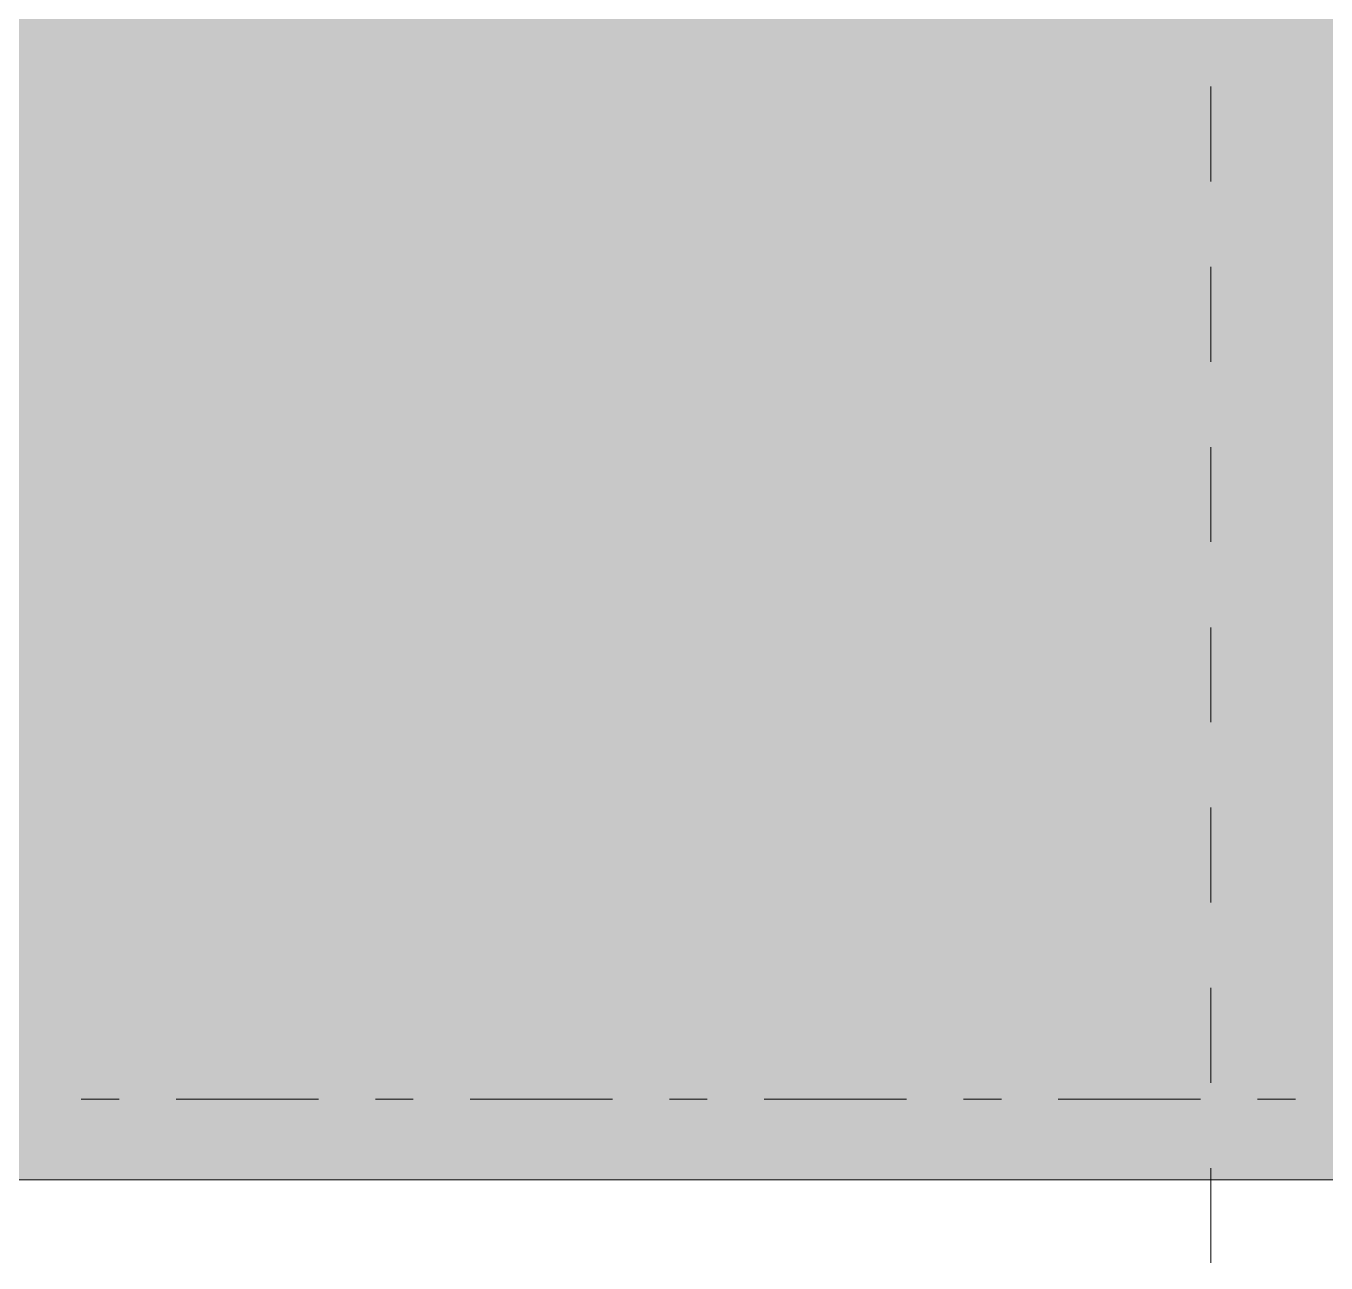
# Model space of a CAD drawing. Header units: millimetres. Extents: x 1499747 to 4230374, y -28481 to 441852.
# Drawn here: x 4146857 to 4151691, y 359120 to 363719 of the extents above; entities that cross this region are included whole.
import ezdxf

# ---------------------------------------------------------------- set-up
doc = ezdxf.new("R2010")
doc.units = ezdxf.units.MM
doc.header["$MEASUREMENT"] = 0
doc.layers.add('Чертеж и Рисунок', color=7, linetype='Continuous')

msp = doc.modelspace()

# ---------------------------------------------------------------- hatches: boundary and pattern name
at = {"layer": 'Чертеж и Рисунок', "linetype": 'Continuous', "lineweight": 0, "true_color": 0x7f7f7f}
for points in [[(4146237.76272, 363828.35626), (4146237.76272, 359728.35), (4146887.76371, 359728.35), (4146887.76371, 363828.35626)], [(4146887.76371, 363828.35626), (4146887.76371, 363628.35595), (4150937.7699, 363628.35595), (4150937.7699, 363828.35626)], [(4150937.7699, 363828.35626), (4150937.7699, 359728.35), (4151587.77089, 359728.35), (4151587.77089, 363828.35626)], [(4151587.77089, 363628.35595), (4155712.7772, 363628.35595), (4155712.7772, 363828.35626), (4151587.77089, 363828.35626)], [(4146887.76371, 363628.35595), (4146887.76371, 363428.35565), (4150937.7699, 363428.35565), (4150937.7699, 363628.35595)], [(4151587.77089, 363428.35565), (4155712.7772, 363428.35565), (4155712.7772, 363628.35595), (4151587.77089, 363628.35595)], [(4150937.7699, 363428.35565), (4146887.76371, 363428.35565), (4146887.76371, 359728.35), (4150937.7699, 359728.35)], [(4151587.77089, 363428.35565), (4151587.77089, 359728.35), (4155712.7772, 359728.35), (4155712.7772, 363428.35565)], [(4122812.72693, 359428.34954), (4157512.67995, 359428.34954), (4157512.67995, 359728.35), (4122812.72693, 359728.35)]]:
    msp.add_hatch(color=8, dxfattribs=at).paths.add_polyline_path(points)

# ---------------------------------------------------------------- linework, layer by layer
at = {"layer": 'Чертеж и Рисунок', "color": 8, "linetype": 'Continuous', "lineweight": 15}
for points in [[(4151262.7704, 363493.95575), (4151262.7704, 363141.15521)], [(4151262.7704, 362823.65472), (4151262.7704, 362470.85419)], [(4151262.7704, 362153.3537), (4151262.7704, 361800.65316)], [(4151262.7704, 361483.15268), (4151262.7704, 361130.35214)], [(4151262.7704, 360812.85165), (4151262.7704, 360460.05111)], [(4151262.7704, 360142.55063), (4151262.7704, 359789.75009)], [(4151262.7704, 359472.2496), (4151262.7704, 359119.54907)]]:
    msp.add_lwpolyline(points, dxfattribs=at)
at = {"layer": 'Чертеж и Рисунок', "color": 1, "linetype": 'Continuous', "lineweight": 0}
for points in [[(4147062.16398, 359728.35), (4147203.26419, 359728.35)], [(4147414.96452, 359728.35), (4147944.06533, 359728.35)], [(4148155.76565, 359728.35), (4148296.86587, 359728.35)], [(4148508.56619, 359728.35), (4149037.667, 359728.35)], [(4149249.36732, 359728.35), (4149390.46754, 359728.35)], [(4149602.16786, 359728.35), (4150131.26867, 359728.35)], [(4150342.96899, 359728.35), (4150484.06921, 359728.35)], [(4150695.76953, 359728.35), (4151224.97034, 359728.35)], [(4151436.57066, 359728.35), (4151577.67088, 359728.35)]]:
    msp.add_lwpolyline(points, dxfattribs=at)
at = {"layer": 'Чертеж и Рисунок', "color": 123, "linetype": 'Continuous', "lineweight": 20, "true_color": 0x71cebe}
msp.add_lwpolyline([(4122812.72693, 359428.34954), (4157512.67995, 359428.34954)], dxfattribs=at)

doc.saveas('drawing.dxf')
